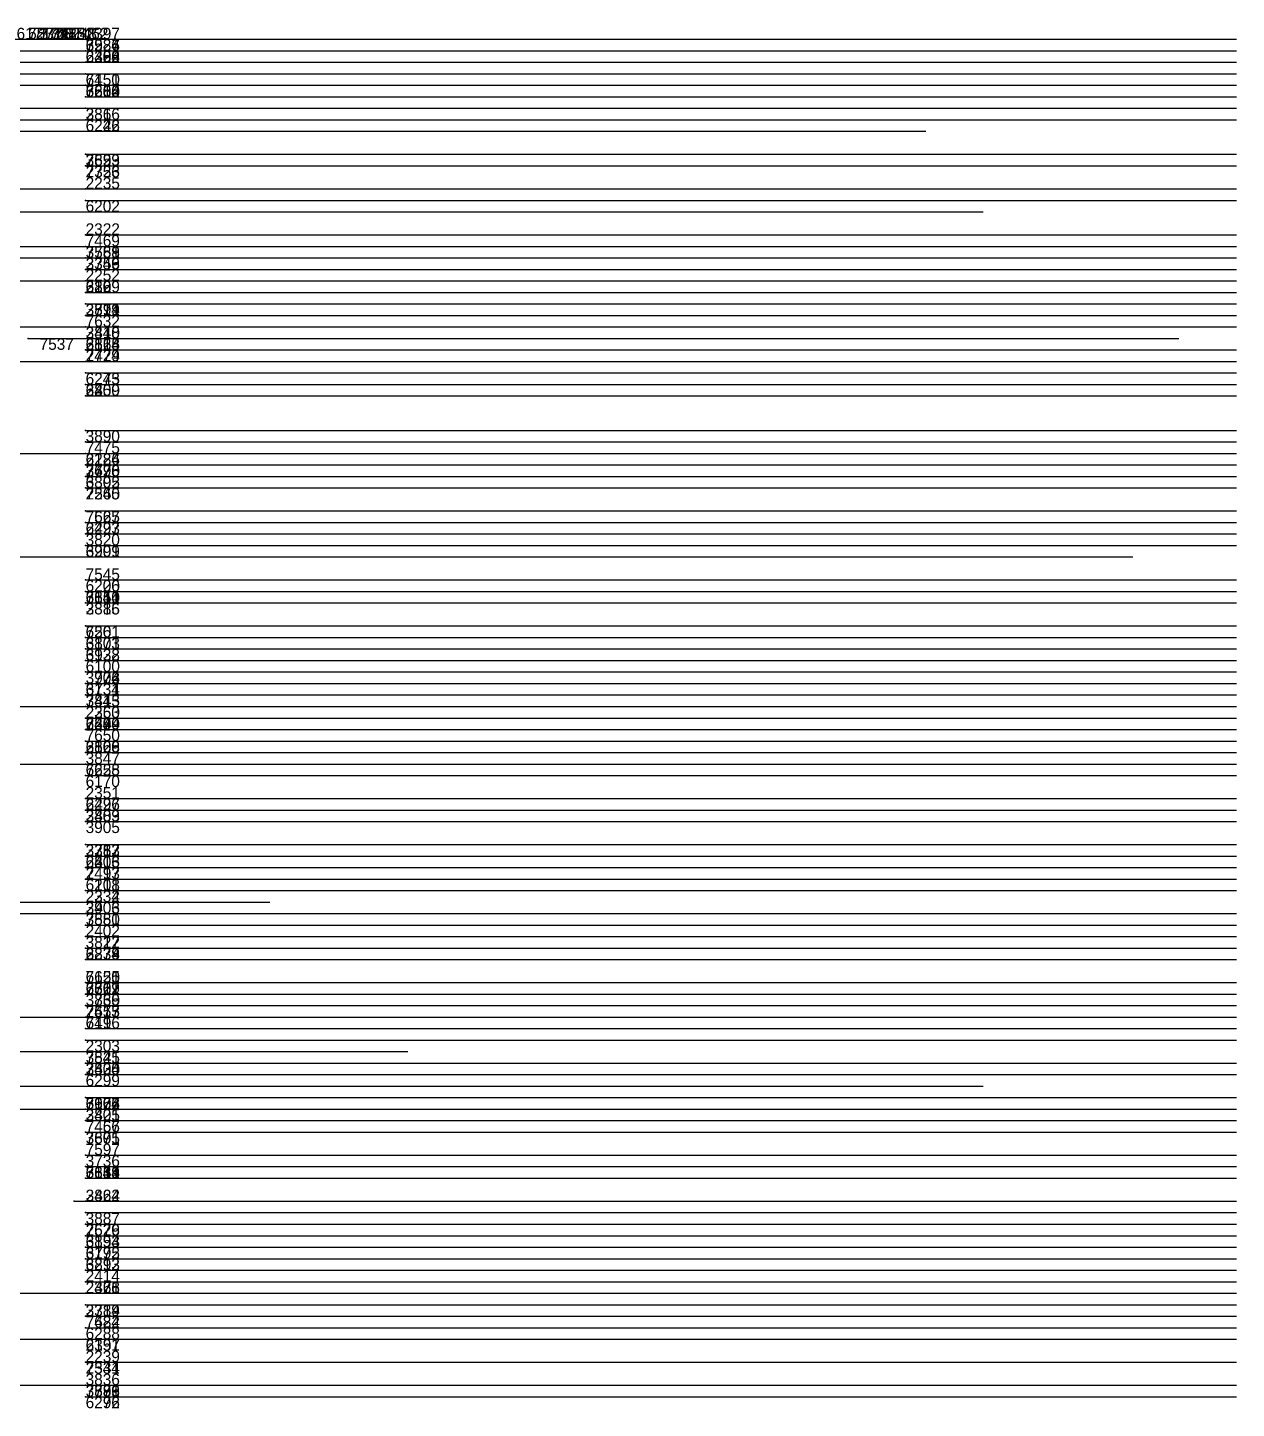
# Model space of a CAD drawing. Extents: x 0 to 1.1, y 0 to 1.
# Drawn here: x 0.995 to 1.1, y 0.881 to 1.001 of the extents above; entities that cross this region are included whole.
import ezdxf

# ---------------------------------------------------------------- set-up
doc = ezdxf.new("R2010")
doc.units = 0
for name, color, linetype in [('Facilities', 3, 'CONTINUOUS'), ('Normals', 1, 'CONTINUOUS'), ('Source_points', 5, 'CONTINUOUS'), ('Text', 3, 'CONTINUOUS')]:
    doc.layers.add(name, color=color, linetype=linetype)

msp = doc.modelspace()

# ---------------------------------------------------------------- linework, layer by layer
at = {"layer": 'Facilities', "color": 3}
for p in [(0.995, 1, 0.776), (0.996, 1, 0.355), (0.996, 1, 0.9), (0.996, 1, 0.93), (0.997, 1, 0.323), (0.998, 1, 0.602), (0.999, 1, 0.911), (1, 1, 0.141), (1, 1, 0.358), (1, 1, 0.527), (1, 0.999, 0.251), (1, 0.999, 0.134), (1, 0.999, 0.866), (1, 0.998, 0.066), (1, 0.998, 0.138), (1, 0.998, 0.559), (1, 0.997, 0.716), (1, 0.996, 0.462), (1, 0.996, 0.592), (1, 0.996, 0.877), (1, 0.996, 0.944), (1, 0.996, 0.879), (1, 0.995, 0.983), (1, 0.994, 0.455), (1, 0.993, 0.015), (1, 0.993, 0.624), (1, 0.993, 0.702), (1, 0.99, 0.872), (1, 0.989, 0.057), (1, 0.989, 0.031), (1, 0.989, 0.306), (1, 0.989, 0.955), (1, 0.987, 0.021), (1, 0.986, 0.566), (1, 0.983, 0.22), (1, 0.983, 0.986), (1, 0.982, 0.316), (1, 0.981, 0.198), (1, 0.981, 0.377), (1, 0.981, 0.358), (1, 0.981, 0.354), (1, 0.981, 0.856), (1, 0.98, 0.352), (1, 0.979, 0.059), (1, 0.979, 0.145), (1, 0.979, 0.75), (1, 0.978, 0.459), (1, 0.978, 0.752), (1, 0.977, 0.341), (1, 0.976, 0.129), (1, 0.976, 0.331), (1, 0.976, 0.926), (1, 0.975, 0.146), (1, 0.975, 0.401), (0.995, 0.974, 1), (1, 0.973, 0.061), (1, 0.973, 0.143), (1, 0.973, 0.499), (1, 0.973, 0.605), (1, 0.972, 0.826), (1, 0.971, 0.672), (1, 0.97, 0.59), (1, 0.97, 0.727), (1, 0.969, 0.044), (1, 0.969, 0.377), (1, 0.966, 0.351), (1, 0.965, 0.958), (1, 0.964, 0.713), (1, 0.963, 0.033), (1, 0.963, 0.356), (1, 0.963, 0.786), (1, 0.962, 0.134), (1, 0.962, 0.361), (1, 0.961, 0.177), (1, 0.961, 0.716), (1, 0.961, 0.93), (1, 0.959, 0.818), (1, 0.959, 0.859), (1, 0.958, 0.647), (1, 0.957, 0.192), (1, 0.957, 0.625), (1, 0.956, 0.322), (1, 0.956, 0.488), (1, 0.956, 0.701), (1, 0.953, 0.848), (1, 0.952, 0.564), (1, 0.952, 0.691), (1, 0.952, 0.518), (1, 0.952, 0.765), (1, 0.951, 0.016), (1, 0.951, 0.276), (1, 0.951, 0.501), (1, 0.949, 0.737), (1, 0.949, 0.925), (1, 0.948, 0.47), (1, 0.947, 0.321), (1, 0.947, 0.741), (1, 0.946, 0.524), (1, 0.945, 0.437), (1, 0.945, 0.322), (1, 0.945, 0.463), (1, 0.945, 0.526), (1, 0.944, 0.454), (1, 0.944, 0.72), (1, 0.943, 0.862), (1, 0.942, 0.387), (1, 0.941, 0.033), (1, 0.941, 0.042), (1, 0.941, 0.233), (1, 0.941, 0.553), (1, 0.94, 0.035), (1, 0.94, 0.086), (1, 0.94, 0.848), (1, 0.94, 0.764), (1, 0.939, 0.015), (1, 0.939, 0.475), (1, 0.938, 0.367), (1, 0.938, 0.712), (1, 0.937, 0.644), (1, 0.936, 0.562), (1, 0.936, 0.964), (1, 0.934, 0.178), (1, 0.933, 0.12), (1, 0.933, 0.673), (1, 0.932, 0.098), (1, 0.932, 0.37), (1, 0.932, 0.438), (1, 0.93, 0.235), (1, 0.93, 0.222), (1, 0.93, 0.314), (1, 0.929, 0.248), (1, 0.929, 0.218), (1, 0.929, 0.725), (1, 0.928, 0.236), (1, 0.927, 0.103), (1, 0.927, 0.514), (1, 0.927, 0.946), (1, 0.926, 0.097), (1, 0.926, 0.067), (1, 0.926, 0.587), (1, 0.924, 0.005), (1, 0.924, 0.473), (1, 0.923, 0.265), (1, 0.923, 0.873), (1, 0.922, 0.232), (1, 0.921, 0.295), (1, 0.921, 0.414), (1, 0.921, 0.645), (1, 0.92, 0.172), (1, 0.92, 0.389), (1, 0.918, 0.711), (1, 0.918, 0.694), (1, 0.918, 0.544), (1, 0.918, 0.824), (1, 0.918, 0.828), (1, 0.917, 0.08), (1, 0.917, 0.079), (1, 0.917, 0.352), (1, 0.917, 0.855), (1, 0.916, 0.069), (1, 0.916, 0.389), (1, 0.916, 0.489), (1, 0.915, 0.812), (1, 0.915, 0.79), (1, 0.914, 0.692), (1, 0.914, 0.993), (1, 0.913, 0.05), (1, 0.911, 0.437), (1, 0.911, 0.916), (1, 0.91, 0.137), (1, 0.91, 0.497), (1, 0.91, 0.612), (1, 0.91, 0.85), (1, 0.908, 0.434), (1, 0.908, 0.681), (1, 0.908, 0.832), (1, 0.907, 0.51), (1, 0.906, 0.147), (1, 0.906, 0.174), (1, 0.906, 0.262), (1, 0.906, 0.874), (1, 0.905, 0.4), (1, 0.905, 0.299), (1, 0.905, 0.788), (1, 0.905, 0.874), (1, 0.903, 0.934), (1, 0.902, 0.271), (1, 0.902, 0.412), (1, 0.901, 0.26), (1, 0.901, 0.657), (1, 0.901, 0.981), (0.999, 0.899), (1, 0.899, 0.448), (1, 0.898, 0.368), (1, 0.897, 0.792), (1, 0.896, 0.018), (1, 0.896, 0.43), (1, 0.896, 0.753), (1, 0.895, 0.565), (1, 0.894, 0.295), (1, 0.894, 0.339), (1, 0.893, 0.142), (1, 0.893, 0.534), (1, 0.892, 0.104), (1, 0.891, 0.056), (1, 0.891, 0.198), (1, 0.89, 0.052), (1, 0.889, 0.351), (1, 0.889, 0.844), (1, 0.888, 0.825), (1, 0.887, 0.077), (1, 0.887, 0.694), (1, 0.887, 0.537), (1, 0.885, 0.051), (1, 0.885, 0.06), (1, 0.885, 0.813), (1, 0.883, 0.447), (1, 0.883, 0.378), (1, 0.882, 0.44), (1, 0.882, 0.546), (1, 0.882, 0.545), (1, 0.882, 0.985), (1, 0.882, 0.916)]:
    msp.add_point(p, dxfattribs=at)
at = {"layer": 'Normals', "color": 1}
for p, q in [((0.897, 1, 0.187), (0.997, 1, 0.187)), ((0.898, 1, 0.441), (0.998, 1, 0.441)), ((0.898, 1, 0.634), (0.998, 1, 0.634)), ((0.898, 1, 0.733), (0.998, 1, 0.733)), ((0.899, 1, 0.252), (0.999, 1, 0.252)), ((0.899, 1, 0.15), (0.999, 1, 0.15)), ((0.899, 1, 0.309), (0.999, 1, 0.309)), ((0.899, 1, 0.447), (0.999, 1, 0.447)), ((0.899, 1, 0.786), (0.999, 1, 0.786)), ((0.9, 1, 0.489), (1, 1, 0.489)), ((0.901, 1, 0.086), (1.001, 1, 0.086)), ((0.902, 1, 0.45), (1.002, 1, 0.45)), ((0.902, 1, 0.592), (1.002, 1, 0.592)), ((0.903, 1, 0.427), (1.003, 1, 0.427)), ((0.903, 1, 0.864), (1.004, 1, 0.864)), ((0.904, 1, 0.73), (1.004, 1, 0.73)), ((0.906, 1, 0.571), (1.006, 1, 0.571)), ((0.906, 1, 0.875), (1.006, 1, 0.875)), ((0.907, 1, 0.263), (1.007, 1, 0.263)), ((0.908, 1, 0.085), (1.008, 1, 0.085)), ((0.908, 1, 0.226), (1.008, 1, 0.226)), ((0.908, 1, 0.817), (1.008, 1, 0.817)), ((0.909, 1, 0.523), (1.009, 1, 0.523)), ((0.909, 1, 0.77), (1.009, 1, 0.77)), ((0.911, 1, 0.866), (1.011, 1, 0.866)), ((0.912, 1, 0.46), (1.012, 1, 0.46)), ((0.912, 1, 0.836), (1.012, 1, 0.836)), ((0.913, 1, 0.491), (1.013, 1, 0.491)), ((0.913, 1, 0.37), (1.013, 1, 0.37)), ((0.913, 1, 0.712), (1.013, 1, 0.712)), ((0.914, 1, 0.271), (1.014, 1, 0.271)), ((0.915, 1, 0.545), (1.016, 1, 0.545)), ((0.916, 1, 0.197), (1.016, 1, 0.197)), ((0.916, 1, 0.427), (1.016, 1, 0.427)), ((0.917, 1, 0.309), (1.018, 1, 0.309)), ((0.917, 1, 0.7), (1.018, 1, 0.7)), ((0.917, 1, 0.572), (1.017, 1, 0.572)), ((0.917, 1, 0.971), (1.017, 1, 0.971)), ((0.918, 1, 0.118), (1.018, 1, 0.118)), ((0.918, 1, 0.149), (1.018, 1, 0.149)), ((0.918, 1, 0.309), (1.018, 1, 0.309)), ((0.918, 1, 0.408), (1.018, 1, 0.408)), ((0.918, 1, 0.861), (1.018, 1, 0.861)), ((0.919, 1, 0.343), (1.019, 1, 0.343)), ((0.919, 1, 0.803), (1.019, 1, 0.803)), ((0.92, 1, 0.419), (1.02, 1, 0.419)), ((0.921, 1, 0.204), (1.021, 1, 0.204)), ((0.921, 1, 0.166), (1.021, 1, 0.166)), ((0.921, 1, 0.352), (1.021, 1, 0.352)), ((0.921, 1, 0.369), (1.021, 1, 0.369)), ((0.921, 1, 0.312), (1.021, 1, 0.312)), ((0.922, 1, 0.379), (1.022, 1, 0.379)), ((0.924, 1, 0.484), (1.024, 1, 0.484)), ((0.924, 1, 0.35), (1.024, 1, 0.35)), ((0.924, 1, 0.623), (1.024, 1, 0.623)), ((0.924, 1, 0.91), (1.024, 1, 0.91)), ((0.925, 1, 0.581), (1.025, 1, 0.581)), ((0.925, 1, 0.845), (1.025, 1, 0.845)), ((0.926, 1, 0.235), (1.026, 1, 0.235)), ((0.926, 1, 0.61), (1.026, 1, 0.61)), ((0.927, 1, 0.217), (1.027, 1, 0.217)), ((0.927, 1, 0.875), (1.027, 1, 0.875)), ((0.928, 1, 0.367), (1.028, 1, 0.367)), ((0.929, 1, 0.997), (1.029, 1, 0.997)), ((0.929, 1, 0.906), (1.029, 1, 0.906)), ((0.93, 1, 0.365), (1.03, 1, 0.365)), ((0.931, 1, 0.264), (1.032, 1, 0.264)), ((0.933, 1, 0.475), (1.033, 1, 0.475)), ((0.933, 1, 0.513), (1.033, 1, 0.513)), ((0.933, 1, 0.584), (1.033, 1, 0.584)), ((0.934, 1, 0.21), (1.034, 1, 0.21)), ((0.934, 1, 0.676), (1.034, 1, 0.676)), ((0.935, 1, 0.125), (1.035, 1, 0.125)), ((0.936, 1, 0.228), (1.036, 1, 0.228)), ((0.936, 1, 0.424), (1.036, 1, 0.424)), ((0.937, 1, 0.859), (1.037, 1, 0.859)), ((0.937, 1, 0.891), (1.037, 1, 0.891)), ((0.937, 1, 0.945), (1.037, 1, 0.945)), ((0.938, 1, 0.805), (1.038, 1, 0.805)), ((0.938, 1, 0.788), (1.038, 1, 0.788)), ((0.939, 1, 0.102), (1.039, 1, 0.102)), ((0.94, 1, 0.25), (1.04, 1, 0.25)), ((0.94, 1, 0.633), (1.04, 1, 0.633)), ((0.94, 1, 0.609), (1.04, 1, 0.609)), ((0.941, 1, 0.186), (1.041, 1, 0.186)), ((0.942, 1, 0.058), (1.042, 1, 0.058)), ((0.942, 1, 0.554), (1.042, 1, 0.554)), ((0.943, 1, 0.944), (1.043, 1, 0.944)), ((0.944, 1, 0.969), (1.044, 1, 0.969)), ((0.945, 1, 0.24), (1.045, 1, 0.24)), ((0.945, 1, 0.487), (1.045, 1, 0.487)), ((0.945, 1, 0.757), (1.045, 1, 0.757)), ((0.945, 1, 0.995), (1.045, 1, 0.995)), ((0.946, 1, 0.093), (1.046, 1, 0.093)), ((0.946, 1, 0.64), (1.046, 1, 0.64)), ((0.946, 1, 0.831), (1.046, 1, 0.831)), ((0.947, 1, 0.161), (1.047, 1, 0.161)), ((0.948, 1, 0.192), (1.048, 1, 0.192)), ((0.948, 1, 0.322), (1.048, 1, 0.322)), ((0.949, 1, 0.151), (1.049, 1, 0.151)), ((0.949, 1, 0.491), (1.049, 1, 0.491)), ((0.949, 1, 0.727), (1.049, 1, 0.727)), ((0.95, 1, 0.12), (1.05, 1, 0.12)), ((0.951, 1, 0.344), (1.051, 1, 0.344)), ((0.951, 1, 0.518), (1.051, 1, 0.518)), ((0.952, 1, 0.24), (1.052, 1, 0.24)), ((0.952, 1, 0.529), (1.052, 1, 0.529)), ((0.952, 1, 0.601), (1.052, 1, 0.601)), ((0.952, 1, 0.837), (1.052, 1, 0.837)), ((0.953, 1, 0.106), (1.053, 1, 0.106)), ((0.953, 1, 0.236), (1.052, 1, 0.236)), ((0.953, 1, 0.616), (1.053, 1, 0.616)), ((0.954, 1, 0.016), (1.054, 1, 0.016)), ((0.956, 1, 0.309), (1.056, 1, 0.309)), ((0.957, 1, 0.188), (1.057, 1, 0.188)), ((0.957, 1, 0.723), (1.057, 1, 0.723)), ((0.957, 1, 0.956), (1.057, 1, 0.956)), ((0.958, 1, 0.475), (1.058, 1, 0.475)), ((0.959, 1, 0.083), (1.058, 1, 0.083)), ((0.959, 1, 0.177), (1.059, 1, 0.177)), ((0.959, 1, 0.428), (1.059, 1, 0.428)), ((0.959, 1, 0.544), (1.059, 1, 0.544)), ((0.961, 1, 0.477), (1.06, 1, 0.477)), ((0.962, 1, 0.231), (1.062, 1, 0.231)), ((0.962, 1, 0.974), (1.062, 1, 0.974)), ((0.963, 1, 0.859), (1.063, 1, 0.859)), ((0.966, 1, 0.302), (1.066, 1, 0.302)), ((0.966, 1, 0.988), (1.066, 1, 0.988)), ((0.967, 1, 0.445), (1.067, 1, 0.445)), ((0.968, 1, 0.301), (1.068, 1, 0.301)), ((0.968, 1, 0.699), (1.068, 1, 0.699)), ((0.968, 1, 0.72), (1.068, 1, 0.72)), ((0.969, 1, 0.596), (1.069, 1, 0.596)), ((0.97, 1, 0.508), (1.07, 1, 0.508)), ((0.972, 1, 0.179), (1.072, 1, 0.179)), ((0.972, 1, 0.638), (1.072, 1, 0.638)), ((0.973, 1, 0.055), (1.073, 1, 0.055)), ((0.973, 1, 0.827), (1.073, 1, 0.827)), ((0.974, 1, 0.236), (1.074, 1, 0.236)), ((0.974, 1, 0.17), (1.074, 1, 0.17)), ((0.974, 1, 0.994), (1.074, 1, 0.994)), ((0.976, 1, 0.084), (1.076, 1, 0.084)), ((0.979, 1, 0.663), (1.079, 1, 0.663)), ((0.979, 1, 0.788), (1.079, 1, 0.788)), ((0.981, 1, 0.822), (1.081, 1, 0.822)), ((0.981, 1, 0.886), (1.081, 1, 0.886)), ((0.985, 1, 0.525), (1.085, 1, 0.525)), ((0.985, 1, 0.897), (1.085, 1, 0.897)), ((0.986, 1, 0.763), (1.086, 1, 0.763)), ((0.987, 1, 0.471), (1.087, 1, 0.471)), ((0.987, 1, 0.749), (1.087, 1, 0.749)), ((0.987, 1, 0.899), (1.087, 1, 0.899)), ((0.988, 1, 0.144), (1.088, 1, 0.144)), ((0.989, 1, 0.271), (1.089, 1, 0.271)), ((0.989, 1, 0.809), (1.089, 1, 0.809)), ((0.99, 1, 0.537), (1.09, 1, 0.537)), ((0.992, 1, 0.386), (1.092, 1, 0.386)), ((0.994, 1, 0.687), (1.094, 1, 0.687)), ((0.994, 1, 0.649), (1.094, 1, 0.649)), ((0.995, 1, 0.776), (1.095, 1, 0.776)), ((0.996, 1, 0.355), (1.096, 1, 0.355)), ((0.996, 1, 0.9), (1.096, 1, 0.9)), ((0.996, 1, 0.93), (1.096, 1, 0.93)), ((0.997, 1, 0.323), (1.097, 1, 0.323)), ((0.998, 1, 0.602), (1.098, 1, 0.602)), ((0.999, 1, 0.911), (1.099, 1, 0.911)), ((1, 1, 0.141), (1.1, 1, 0.141)), ((1, 1, 0.358), (1.1, 1, 0.358)), ((1, 1, 0.527), (1.1, 1, 0.527)), ((0.931, 0.999, 1), (1.031, 0.999, 1)), ((1, 0.999, 0.251), (1.1, 0.999, 0.251)), ((1, 0.999, 0.134), (1.1, 0.999, 0.134)), ((1, 0.999, 0.866), (1.1, 0.999, 0.866)), ((0.913, 0.998, 1), (1.014, 0.998, 1)), ((0.941, 0.998, 1), (1.041, 0.998, 1)), ((1, 0.998, 0.066), (1.1, 0.998, 0.066)), ((1, 0.998, 0.138), (1.1, 0.998, 0.138)), ((1, 0.998, 0.559), (1.1, 0.998, 0.559)), ((0.972, 0.997, 1), (1.072, 0.997, 1)), ((0.988, 0.997, 1), (1.088, 0.997, 1)), ((1, 0.997, 0.716), (1.1, 0.997, 0.716)), ((0.99, 0.996, 1), (1.09, 0.996, 1)), ((1, 0.996, 0.462), (1.1, 0.996, 0.462)), ((1, 0.996, 0.592), (1.1, 0.996, 0.592)), ((1, 0.996, 0.877), (1.1, 0.996, 0.877)), ((1, 0.996, 0.944), (1.1, 0.996, 0.944)), ((1, 0.996, 0.879), (1.1, 0.996, 0.879)), ((0.948, 0.994, 1), (1.048, 0.994, 1)), ((1, 0.995, 0.983), (1.1, 0.995, 0.983)), ((1, 0.994, 0.455), (1.1, 0.994, 0.455)), ((0.956, 0.993), (1.056, 0.993)), ((1, 0.993, 0.015), (1.1, 0.993, 0.015)), ((1, 0.993, 0.624), (1.1, 0.993, 0.624)), ((1, 0.993, 0.702), (1.1, 0.993, 0.702)), ((0.973, 0.992), (1.073, 0.992)), ((1, 0.99, 0.872), (1.1, 0.99, 0.872)), ((1, 0.989, 0.057), (1.1, 0.989, 0.057)), ((1, 0.989, 0.031), (1.1, 0.989, 0.031)), ((1, 0.989, 0.306), (1.1, 0.989, 0.306)), ((1, 0.989, 0.955), (1.1, 0.989, 0.955)), ((0.944, 0.987), (1.044, 0.987)), ((1, 0.987, 0.021), (1.1, 0.987, 0.021)), ((1, 0.986, 0.566), (1.1, 0.986, 0.566)), ((0.95, 0.985, 1), (1.05, 0.985, 1)), ((0.978, 0.985, 1), (1.078, 0.985, 1)), ((0.913, 0.982), (1.013, 0.982)), ((1, 0.983, 0.22), (1.1, 0.983, 0.22)), ((1, 0.983, 0.986), (1.1, 0.983, 0.986)), ((1, 0.982, 0.316), (1.1, 0.982, 0.316)), ((0.95, 0.981), (1.05, 0.981)), ((1, 0.981, 0.198), (1.1, 0.981, 0.198)), ((1, 0.981, 0.377), (1.1, 0.981, 0.377)), ((1, 0.981, 0.358), (1.1, 0.981, 0.358)), ((1, 0.981, 0.354), (1.1, 0.981, 0.354)), ((1, 0.981, 0.856), (1.1, 0.981, 0.856)), ((1, 0.98, 0.352), (1.1, 0.98, 0.352)), ((0.907, 0.979), (1.008, 0.979)), ((1, 0.979, 0.059), (1.1, 0.979, 0.059)), ((1, 0.979, 0.145), (1.1, 0.979, 0.145)), ((1, 0.979, 0.75), (1.1, 0.979, 0.75)), ((1, 0.978, 0.459), (1.1, 0.978, 0.459)), ((1, 0.978, 0.752), (1.1, 0.978, 0.752)), ((1, 0.977, 0.341), (1.1, 0.977, 0.341)), ((1, 0.976, 0.129), (1.1, 0.976, 0.129)), ((1, 0.976, 0.331), (1.1, 0.976, 0.331)), ((1, 0.976, 0.926), (1.1, 0.976, 0.926)), ((0.908, 0.975), (1.008, 0.975)), ((1, 0.975, 0.146), (1.1, 0.975, 0.146)), ((1, 0.975, 0.401), (1.1, 0.975, 0.401)), ((0.995, 0.974, 1), (1.095, 0.974, 1)), ((1, 0.973, 0.061), (1.1, 0.973, 0.061)), ((1, 0.973, 0.143), (1.1, 0.973, 0.143)), ((1, 0.973, 0.499), (1.1, 0.973, 0.499)), ((1, 0.973, 0.605), (1.1, 0.973, 0.605)), ((0.915, 0.972, 1), (1.015, 0.972, 1)), ((1, 0.972, 0.826), (1.1, 0.972, 0.826)), ((1, 0.971, 0.672), (1.1, 0.971, 0.672)), ((1, 0.97, 0.59), (1.1, 0.97, 0.59)), ((1, 0.97, 0.727), (1.1, 0.97, 0.727)), ((1, 0.969, 0.044), (1.1, 0.969, 0.044)), ((1, 0.969, 0.377), (1.1, 0.969, 0.377)), ((1, 0.966, 0.351), (1.1, 0.966, 0.351)), ((0.946, 0.964, 1), (1.046, 0.964, 1)), ((1, 0.965, 0.958), (1.1, 0.965, 0.958)), ((1, 0.964, 0.713), (1.1, 0.964, 0.713)), ((1, 0.963, 0.033), (1.1, 0.963, 0.033)), ((1, 0.963, 0.356), (1.1, 0.963, 0.356)), ((1, 0.963, 0.786), (1.1, 0.963, 0.786)), ((1, 0.962, 0.134), (1.1, 0.962, 0.134)), ((1, 0.962, 0.361), (1.1, 0.962, 0.361)), ((1, 0.961, 0.177), (1.1, 0.961, 0.177)), ((1, 0.961, 0.716), (1.1, 0.961, 0.716)), ((1, 0.961, 0.93), (1.1, 0.961, 0.93)), ((1, 0.959, 0.818), (1.1, 0.959, 0.818)), ((1, 0.959, 0.859), (1.1, 0.959, 0.859)), ((1, 0.958, 0.647), (1.1, 0.958, 0.647)), ((1, 0.957, 0.192), (1.1, 0.957, 0.192)), ((1, 0.957, 0.625), (1.1, 0.957, 0.625)), ((1, 0.956, 0.322), (1.1, 0.956, 0.322)), ((1, 0.956, 0.488), (1.1, 0.956, 0.488)), ((1, 0.956, 0.701), (1.1, 0.956, 0.701)), ((0.932, 0.955, 1), (1.032, 0.955, 1)), ((0.991, 0.955), (1.091, 0.955)), ((1, 0.953, 0.848), (1.1, 0.953, 0.848)), ((1, 0.952, 0.564), (1.1, 0.952, 0.564)), ((1, 0.952, 0.691), (1.1, 0.952, 0.691)), ((1, 0.952, 0.518), (1.1, 0.952, 0.518)), ((1, 0.952, 0.765), (1.1, 0.952, 0.765)), ((1, 0.951, 0.016), (1.1, 0.951, 0.016)), ((1, 0.951, 0.276), (1.1, 0.951, 0.276)), ((1, 0.951, 0.501), (1.1, 0.951, 0.501)), ((1, 0.949, 0.737), (1.1, 0.949, 0.737)), ((1, 0.949, 0.925), (1.1, 0.949, 0.925)), ((1, 0.948, 0.47), (1.1, 0.948, 0.47)), ((1, 0.947, 0.321), (1.1, 0.947, 0.321)), ((1, 0.947, 0.741), (1.1, 0.947, 0.741)), ((1, 0.946, 0.524), (1.1, 0.946, 0.524)), ((1, 0.945, 0.437), (1.1, 0.945, 0.437)), ((1, 0.945, 0.322), (1.1, 0.945, 0.322)), ((1, 0.945, 0.463), (1.1, 0.945, 0.463)), ((1, 0.945, 0.526), (1.1, 0.945, 0.526)), ((1, 0.944, 0.454), (1.1, 0.944, 0.454)), ((1, 0.944, 0.72), (1.1, 0.944, 0.72)), ((1, 0.943, 0.862), (1.1, 0.943, 0.862)), ((0.924, 0.942, 1), (1.024, 0.942, 1)), ((1, 0.942, 0.387), (1.1, 0.942, 0.387)), ((1, 0.941, 0.033), (1.1, 0.941, 0.033)), ((1, 0.941, 0.042), (1.1, 0.941, 0.042)), ((1, 0.941, 0.233), (1.1, 0.941, 0.233)), ((1, 0.941, 0.553), (1.1, 0.941, 0.553)), ((1, 0.94, 0.035), (1.1, 0.94, 0.035)), ((1, 0.94, 0.086), (1.1, 0.94, 0.086)), ((1, 0.94, 0.848), (1.1, 0.94, 0.848)), ((1, 0.94, 0.764), (1.1, 0.94, 0.764)), ((1, 0.939, 0.015), (1.1, 0.939, 0.015)), ((1, 0.939, 0.475), (1.1, 0.939, 0.475)), ((1, 0.938, 0.367), (1.1, 0.938, 0.367)), ((1, 0.938, 0.712), (1.1, 0.938, 0.712)), ((0.941, 0.937, 1), (1.041, 0.937, 1)), ((1, 0.937, 0.644), (1.1, 0.937, 0.644)), ((1, 0.936, 0.562), (1.1, 0.936, 0.562)), ((1, 0.936, 0.964), (1.1, 0.936, 0.964)), ((1, 0.934, 0.178), (1.1, 0.934, 0.178)), ((1, 0.933, 0.12), (1.1, 0.933, 0.12)), ((1, 0.933, 0.673), (1.1, 0.933, 0.673)), ((1, 0.932, 0.098), (1.1, 0.932, 0.098)), ((1, 0.932, 0.37), (1.1, 0.932, 0.37)), ((1, 0.932, 0.438), (1.1, 0.932, 0.438)), ((1, 0.93, 0.235), (1.1, 0.93, 0.235)), ((1, 0.93, 0.222), (1.1, 0.93, 0.222)), ((1, 0.93, 0.314), (1.1, 0.93, 0.314)), ((1, 0.929, 0.248), (1.1, 0.929, 0.248)), ((1, 0.929, 0.218), (1.1, 0.929, 0.218)), ((1, 0.929, 0.725), (1.1, 0.929, 0.725)), ((1, 0.928, 0.236), (1.1, 0.928, 0.236)), ((1, 0.927, 0.103), (1.1, 0.927, 0.103)), ((1, 0.927, 0.514), (1.1, 0.927, 0.514)), ((1, 0.927, 0.946), (1.1, 0.927, 0.946)), ((1, 0.926, 0.097), (1.1, 0.926, 0.097)), ((1, 0.926, 0.067), (1.1, 0.926, 0.067)), ((1, 0.926, 0.587), (1.1, 0.926, 0.587)), ((0.916, 0.925, 1), (1.016, 0.925, 1)), ((0.974, 0.924, 1), (1.074, 0.924, 1)), ((1, 0.924, 0.005), (1.1, 0.924, 0.005)), ((1, 0.924, 0.473), (1.1, 0.924, 0.473)), ((1, 0.923, 0.265), (1.1, 0.923, 0.265)), ((1, 0.923, 0.873), (1.1, 0.923, 0.873)), ((1, 0.922, 0.232), (1.1, 0.922, 0.232)), ((1, 0.921, 0.295), (1.1, 0.921, 0.295)), ((1, 0.921, 0.414), (1.1, 0.921, 0.414)), ((1, 0.921, 0.645), (1.1, 0.921, 0.645)), ((1, 0.92, 0.172), (1.1, 0.92, 0.172)), ((1, 0.92, 0.389), (1.1, 0.92, 0.389)), ((1, 0.918, 0.711), (1.1, 0.918, 0.711)), ((1, 0.918, 0.694), (1.1, 0.918, 0.694)), ((1, 0.918, 0.544), (1.1, 0.918, 0.544)), ((1, 0.918, 0.824), (1.1, 0.918, 0.824)), ((1, 0.918, 0.828), (1.1, 0.918, 0.828)), ((1, 0.917, 0.08), (1.1, 0.917, 0.08)), ((1, 0.917, 0.079), (1.1, 0.917, 0.079)), ((1, 0.917, 0.352), (1.1, 0.917, 0.352)), ((1, 0.917, 0.855), (1.1, 0.917, 0.855)), ((1, 0.916, 0.069), (1.1, 0.916, 0.069)), ((1, 0.916, 0.389), (1.1, 0.916, 0.389)), ((1, 0.916, 0.489), (1.1, 0.916, 0.489)), ((0.974, 0.915, 1), (1.074, 0.915, 1)), ((1, 0.915, 0.812), (1.1, 0.915, 0.812)), ((1, 0.915, 0.79), (1.1, 0.915, 0.79)), ((1, 0.914, 0.692), (1.1, 0.914, 0.692)), ((1, 0.914, 0.993), (1.1, 0.914, 0.993)), ((1, 0.913, 0.05), (1.1, 0.913, 0.05)), ((0.928, 0.912, 1), (1.028, 0.912, 1)), ((1, 0.911, 0.437), (1.1, 0.911, 0.437)), ((1, 0.911, 0.916), (1.1, 0.911, 0.916)), ((1, 0.91, 0.137), (1.1, 0.91, 0.137)), ((1, 0.91, 0.497), (1.1, 0.91, 0.497)), ((1, 0.91, 0.612), (1.1, 0.91, 0.612)), ((1, 0.91, 0.85), (1.1, 0.91, 0.85)), ((0.964, 0.909, 1), (1.064, 0.909, 1)), ((0.978, 0.909), (1.078, 0.909)), ((1, 0.908, 0.434), (1.1, 0.908, 0.434)), ((1, 0.908, 0.681), (1.1, 0.908, 0.681)), ((1, 0.908, 0.832), (1.1, 0.908, 0.832)), ((0.925, 0.907), (1.025, 0.907)), ((0.94, 0.907), (1.04, 0.907)), ((1, 0.907, 0.51), (1.1, 0.907, 0.51)), ((1, 0.906, 0.147), (1.1, 0.906, 0.147)), ((1, 0.906, 0.174), (1.1, 0.906, 0.174)), ((1, 0.906, 0.262), (1.1, 0.906, 0.262)), ((1, 0.906, 0.874), (1.1, 0.906, 0.874)), ((1, 0.905, 0.4), (1.1, 0.905, 0.4)), ((1, 0.905, 0.299), (1.1, 0.905, 0.299)), ((1, 0.905, 0.788), (1.1, 0.905, 0.788)), ((1, 0.905, 0.874), (1.1, 0.905, 0.874)), ((1, 0.903, 0.934), (1.1, 0.903, 0.934)), ((1, 0.902, 0.271), (1.1, 0.902, 0.271)), ((1, 0.902, 0.412), (1.1, 0.902, 0.412)), ((1, 0.901, 0.26), (1.1, 0.901, 0.26)), ((1, 0.901, 0.657), (1.1, 0.901, 0.657)), ((1, 0.901, 0.981), (1.1, 0.901, 0.981)), ((0.999, 0.899), (1.099, 0.899)), ((1, 0.899, 0.448), (1.1, 0.899, 0.448)), ((1, 0.898, 0.368), (1.1, 0.898, 0.368)), ((1, 0.897, 0.792), (1.1, 0.897, 0.792)), ((1, 0.896, 0.018), (1.1, 0.896, 0.018)), ((1, 0.896, 0.43), (1.1, 0.896, 0.43)), ((1, 0.896, 0.753), (1.1, 0.896, 0.753)), ((1, 0.895, 0.565), (1.1, 0.895, 0.565)), ((1, 0.894, 0.295), (1.1, 0.894, 0.295)), ((1, 0.894, 0.339), (1.1, 0.894, 0.339)), ((1, 0.893, 0.142), (1.1, 0.893, 0.142)), ((1, 0.893, 0.534), (1.1, 0.893, 0.534)), ((1, 0.892, 0.104), (1.1, 0.892, 0.104)), ((0.921, 0.891, 1), (1.021, 0.891, 1)), ((1, 0.891, 0.056), (1.1, 0.891, 0.056)), ((1, 0.891, 0.198), (1.1, 0.891, 0.198)), ((1, 0.89, 0.052), (1.1, 0.89, 0.052)), ((1, 0.889, 0.351), (1.1, 0.889, 0.351)), ((1, 0.889, 0.844), (1.1, 0.889, 0.844)), ((1, 0.888, 0.825), (1.1, 0.888, 0.825)), ((0.964, 0.887, 1), (1.064, 0.887, 1)), ((1, 0.887, 0.077), (1.1, 0.887, 0.077)), ((1, 0.887, 0.694), (1.1, 0.887, 0.694)), ((1, 0.887, 0.537), (1.1, 0.887, 0.537)), ((1, 0.885, 0.051), (1.1, 0.885, 0.051)), ((1, 0.885, 0.06), (1.1, 0.885, 0.06)), ((1, 0.885, 0.813), (1.1, 0.885, 0.813)), ((0.917, 0.883, 1), (1.018, 0.883, 1)), ((0.951, 0.883, 1), (1.051, 0.883, 1)), ((1, 0.883, 0.447), (1.1, 0.883, 0.447)), ((1, 0.883, 0.378), (1.1, 0.883, 0.378)), ((1, 0.882, 0.44), (1.1, 0.882, 0.44)), ((1, 0.882, 0.546), (1.1, 0.882, 0.546)), ((1, 0.882, 0.545), (1.1, 0.882, 0.545)), ((1, 0.882, 0.985), (1.1, 0.882, 0.985)), ((1, 0.882, 0.916), (1.1, 0.882, 0.916))]:
    msp.add_line(p, q, dxfattribs=at)
at = {"layer": 'Source_points', "color": 5}
for p in [(0.995, 1, 0.776), (0.996, 1, 0.355), (0.996, 1, 0.9), (0.996, 1, 0.93), (0.997, 1, 0.323), (0.998, 1, 0.602), (0.999, 1, 0.911), (1, 1, 0.141), (1, 1, 0.358), (1, 1, 0.527), (1, 0.999, 0.251), (1, 0.999, 0.134), (1, 0.999, 0.866), (1, 0.998, 0.066), (1, 0.998, 0.138), (1, 0.998, 0.559), (1, 0.997, 0.716), (1, 0.996, 0.462), (1, 0.996, 0.592), (1, 0.996, 0.877), (1, 0.996, 0.944), (1, 0.996, 0.879), (1, 0.995, 0.983), (1, 0.994, 0.455), (1, 0.993, 0.015), (1, 0.993, 0.624), (1, 0.993, 0.702), (1, 0.99, 0.872), (1, 0.989, 0.057), (1, 0.989, 0.031), (1, 0.989, 0.306), (1, 0.989, 0.955), (1, 0.987, 0.021), (1, 0.986, 0.566), (1, 0.983, 0.22), (1, 0.983, 0.986), (1, 0.982, 0.316), (1, 0.981, 0.198), (1, 0.981, 0.377), (1, 0.981, 0.358), (1, 0.981, 0.354), (1, 0.981, 0.856), (1, 0.98, 0.352), (1, 0.979, 0.059), (1, 0.979, 0.145), (1, 0.979, 0.75), (1, 0.978, 0.459), (1, 0.978, 0.752), (1, 0.977, 0.341), (1, 0.976, 0.129), (1, 0.976, 0.331), (1, 0.976, 0.926), (1, 0.975, 0.146), (1, 0.975, 0.401), (0.995, 0.974, 1), (1, 0.973, 0.061), (1, 0.973, 0.143), (1, 0.973, 0.499), (1, 0.973, 0.605), (1, 0.972, 0.826), (1, 0.971, 0.672), (1, 0.97, 0.59), (1, 0.97, 0.727), (1, 0.969, 0.044), (1, 0.969, 0.377), (1, 0.966, 0.351), (1, 0.965, 0.958), (1, 0.964, 0.713), (1, 0.963, 0.033), (1, 0.963, 0.356), (1, 0.963, 0.786), (1, 0.962, 0.134), (1, 0.962, 0.361), (1, 0.961, 0.177), (1, 0.961, 0.716), (1, 0.961, 0.93), (1, 0.959, 0.818), (1, 0.959, 0.859), (1, 0.958, 0.647), (1, 0.957, 0.192), (1, 0.957, 0.625), (1, 0.956, 0.322), (1, 0.956, 0.488), (1, 0.956, 0.701), (1, 0.953, 0.848), (1, 0.952, 0.564), (1, 0.952, 0.691), (1, 0.952, 0.518), (1, 0.952, 0.765), (1, 0.951, 0.016), (1, 0.951, 0.276), (1, 0.951, 0.501), (1, 0.949, 0.737), (1, 0.949, 0.925), (1, 0.948, 0.47), (1, 0.947, 0.321), (1, 0.947, 0.741), (1, 0.946, 0.524), (1, 0.945, 0.437), (1, 0.945, 0.322), (1, 0.945, 0.463), (1, 0.945, 0.526), (1, 0.944, 0.454), (1, 0.944, 0.72), (1, 0.943, 0.862), (1, 0.942, 0.387), (1, 0.941, 0.033), (1, 0.941, 0.042), (1, 0.941, 0.233), (1, 0.941, 0.553), (1, 0.94, 0.035), (1, 0.94, 0.086), (1, 0.94, 0.848), (1, 0.94, 0.764), (1, 0.939, 0.015), (1, 0.939, 0.475), (1, 0.938, 0.367), (1, 0.938, 0.712), (1, 0.937, 0.644), (1, 0.936, 0.562), (1, 0.936, 0.964), (1, 0.934, 0.178), (1, 0.933, 0.12), (1, 0.933, 0.673), (1, 0.932, 0.098), (1, 0.932, 0.37), (1, 0.932, 0.438), (1, 0.93, 0.235), (1, 0.93, 0.222), (1, 0.93, 0.314), (1, 0.929, 0.248), (1, 0.929, 0.218), (1, 0.929, 0.725), (1, 0.928, 0.236), (1, 0.927, 0.103), (1, 0.927, 0.514), (1, 0.927, 0.946), (1, 0.926, 0.097), (1, 0.926, 0.067), (1, 0.926, 0.587), (1, 0.924, 0.005), (1, 0.924, 0.473), (1, 0.923, 0.265), (1, 0.923, 0.873), (1, 0.922, 0.232), (1, 0.921, 0.295), (1, 0.921, 0.414), (1, 0.921, 0.645), (1, 0.92, 0.172), (1, 0.92, 0.389), (1, 0.918, 0.711), (1, 0.918, 0.694), (1, 0.918, 0.544), (1, 0.918, 0.824), (1, 0.918, 0.828), (1, 0.917, 0.08), (1, 0.917, 0.079), (1, 0.917, 0.352), (1, 0.917, 0.855), (1, 0.916, 0.069), (1, 0.916, 0.389), (1, 0.916, 0.489), (1, 0.915, 0.812), (1, 0.915, 0.79), (1, 0.914, 0.692), (1, 0.914, 0.993), (1, 0.913, 0.05), (1, 0.911, 0.437), (1, 0.911, 0.916), (1, 0.91, 0.137), (1, 0.91, 0.497), (1, 0.91, 0.612), (1, 0.91, 0.85), (1, 0.908, 0.434), (1, 0.908, 0.681), (1, 0.908, 0.832), (1, 0.907, 0.51), (1, 0.906, 0.147), (1, 0.906, 0.174), (1, 0.906, 0.262), (1, 0.906, 0.874), (1, 0.905, 0.4), (1, 0.905, 0.299), (1, 0.905, 0.788), (1, 0.905, 0.874), (1, 0.903, 0.934), (1, 0.902, 0.271), (1, 0.902, 0.412), (1, 0.901, 0.26), (1, 0.901, 0.657), (1, 0.901, 0.981), (0.999, 0.899), (1, 0.899, 0.448), (1, 0.898, 0.368), (1, 0.897, 0.792), (1, 0.896, 0.018), (1, 0.896, 0.43), (1, 0.896, 0.753), (1, 0.895, 0.565), (1, 0.894, 0.295), (1, 0.894, 0.339), (1, 0.893, 0.142), (1, 0.893, 0.534), (1, 0.892, 0.104), (1, 0.891, 0.056), (1, 0.891, 0.198), (1, 0.89, 0.052), (1, 0.889, 0.351), (1, 0.889, 0.844), (1, 0.888, 0.825), (1, 0.887, 0.077), (1, 0.887, 0.694), (1, 0.887, 0.537), (1, 0.885, 0.051), (1, 0.885, 0.06), (1, 0.885, 0.813), (1, 0.883, 0.447), (1, 0.883, 0.378), (1, 0.882, 0.44), (1, 0.882, 0.546), (1, 0.882, 0.545), (1, 0.882, 0.985), (1, 0.882, 0.916)]:
    msp.add_point(p, dxfattribs=at)

# ---------------------------------------------------------------- texts
at = {"layer": 'Text', "color": 3}
for s, p in [('6171', (0.994, 1, 0.687)), ('6231', (0.995, 1, 0.649)), ('7577', (0.995, 1, 0.776)), ('3748', (0.996, 1, 0.355)), ('7700', (0.996, 1, 0.93)), ('3923', (0.997, 1, 0.323)), ('7485', (0.997, 1, 0.9)), ('6248', (0.998, 1, 0.602)), ('7462', (0.999, 1, 0.911)), ('3926', (1, 0.999, 0.358)), ('2397', (1, 1, 0.141)), ('6284', (1, 0.999, 0.527)), ('7527', (1, 0.999, 0.866)), ('2324', (1, 0.998, 0.066)), ('2356', (1, 0.998, 0.251)), ('2392', (1, 0.998, 0.134)), ('2409', (1, 0.998, 0.138)), ('6289', (1, 0.998, 0.559)), ('6150', (1, 0.996, 0.716)), ('7451', (1, 0.996, 0.877)), ('3856', (1, 0.995, 0.462)), ('6214', (1, 0.995, 0.592)), ('7600', (1, 0.995, 0.983)), ('7662', (1, 0.995, 0.944)), ('7685', (1, 0.995, 0.879)), ('3866', (1, 0.993, 0.455)), ('2316', (1, 0.993, 0.015)), ('6222', (1, 0.992, 0.624)), ('6246', (1, 0.992, 0.702)), ('3853', (1, 0.989, 0.306)), ('2529', (1, 0.989, 0.031)), ('7699', (1, 0.989, 0.872)), ('2353', (1, 0.988, 0.057)), ('7726', (1, 0.988, 0.955)), ('2235', (1, 0.987, 0.021)), ('6202', (1, 0.985, 0.566)), ('2322', (1, 0.983, 0.22)), ('3761', (1, 0.981, 0.316)), ('3788', (1, 0.981, 0.354)), ('7469', (1, 0.982, 0.986)), ('7559', (1, 0.981, 0.856)), ('3743', (1, 0.98, 0.377)), ('3746', (1, 0.98, 0.352)), ('3755', (1, 0.98, 0.358)), ('2349', (1, 0.98, 0.198)), ('2252', (1, 0.979, 0.059)), ('3809', (1, 0.978, 0.459)), ('2399', (1, 0.978, 0.145)), ('6169', (1, 0.978, 0.752)), ('6229', (1, 0.978, 0.75)), ('3794', (1, 0.976, 0.331)), ('3871', (1, 0.976, 0.341)), ('2519', (1, 0.976, 0.129)), ('7632', (1, 0.975, 0.926)), ('3840', (1, 0.974, 0.401)), ('2418', (1, 0.974, 0.146)), ('7537', (0.996, 0.973, 1)), ('3818', (1, 0.973, 0.499)), ('2524', (1, 0.973, 0.143)), ('6165', (1, 0.973, 0.605)), ('2479', (1, 0.972, 0.061)), ('7724', (1, 0.972, 0.826)), ('3800', (1, 0.969, 0.377)), ('6245', (1, 0.97, 0.59)), ('6273', (1, 0.97, 0.672)), ('2459', (1, 0.969, 0.044)), ('6259', (1, 0.969, 0.727)), ('3890', (1, 0.965, 0.351)), ('7475', (1, 0.964, 0.958)), ('2284', (1, 0.963, 0.033)), ('6126', (1, 0.963, 0.713)), ('3770', (1, 0.962, 0.356)), ('2498', (1, 0.962, 0.134)), ('7626', (1, 0.962, 0.786)), ('3895', (1, 0.961, 0.361)), ('6302', (1, 0.961, 0.716)), ('2245', (1, 0.96, 0.177)), ('7560', (1, 0.96, 0.93)), ('7565', (1, 0.958, 0.818)), ('7627', (1, 0.958, 0.859)), ('2423', (1, 0.957, 0.192)), ('6293', (1, 0.957, 0.647)), ('6297', (1, 0.957, 0.625)), ('3820', (1, 0.956, 0.322)), ('3909', (1, 0.955, 0.488)), ('6291', (1, 0.955, 0.701)), ('7545', (1, 0.953, 0.848)), ('3811', (1, 0.951, 0.276)), ('6200', (1, 0.952, 0.691)), ('6226', (1, 0.952, 0.518)), ('6154', (1, 0.951, 0.564)), ('7640', (1, 0.951, 0.765)), ('3886', (1, 0.95, 0.501)), ('2315', (1, 0.95, 0.016)), ('6261', (1, 0.948, 0.737)), ('7501', (1, 0.948, 0.925)), ('3873', (1, 0.947, 0.47)), ('6101', (1, 0.947, 0.741)), ('3922', (1, 0.946, 0.321)), ('6138', (1, 0.946, 0.524)), ('6100', (1, 0.945, 0.526)), ('3772', (1, 0.944, 0.437)), ('3906', (1, 0.944, 0.322)), ('3924', (1, 0.944, 0.463)), ('3734', (1, 0.943, 0.454)), ('6131', (1, 0.943, 0.72)), ('3813', (1, 0.942, 0.387)), ('7445', (1, 0.942, 0.862)), ('2263', (1, 0.941, 0.033)), ('2350', (1, 0.941, 0.042)), ('2450', (1, 0.94, 0.035)), ('2494', (1, 0.94, 0.086)), ('2509', (1, 0.94, 0.233)), ('6274', (1, 0.94, 0.553)), ('7544', (1, 0.94, 0.848)), ('7650', (1, 0.939, 0.764)), ('3829', (1, 0.938, 0.475)), ('2506', (1, 0.938, 0.015)), ('6168', (1, 0.938, 0.712)), ('3847', (1, 0.937, 0.367)), ('6225', (1, 0.936, 0.644)), ('7658', (1, 0.936, 0.964)), ('6170', (1, 0.935, 0.562)), ('2351', (1, 0.934, 0.178)), ('2496', (1, 0.933, 0.12)), ('6227', (1, 0.933, 0.673)), ('3803', (1, 0.932, 0.37)), ('2489', (1, 0.932, 0.098)), ('3905', (1, 0.931, 0.438)), ('3753', (1, 0.929, 0.314)), ('2282', (1, 0.929, 0.235)), ('2317', (1, 0.929, 0.222)), ('2333', (1, 0.929, 0.248)), ('2416', (1, 0.928, 0.236)), ('2515', (1, 0.928, 0.218)), ('6203', (1, 0.928, 0.725)), ('2417', (1, 0.927, 0.103)), ('7493', (1, 0.927, 0.946)), ('6118', (1, 0.926, 0.587)), ('6201', (1, 0.926, 0.514)), ('2232', (1, 0.925, 0.097)), ('2334', (1, 0.925, 0.067)), ('3903', (1, 0.924, 0.473)), ('2406', (1, 0.924, 0.005)), ('3880', (1, 0.923, 0.265)), ('7551', (1, 0.923, 0.873)), ('3812', (1, 0.921, 0.295)), ('3827', (1, 0.921, 0.414)), ('2402', (1, 0.922, 0.232)), ('3874', (1, 0.92, 0.389)), ('2278', (1, 0.92, 0.172)), ('6239', (1, 0.92, 0.645)), ('6125', (1, 0.918, 0.711)), ('6151', (1, 0.918, 0.694)), ('7620', (1, 0.918, 0.824)), ('2369', (1, 0.917, 0.08)), ('2522', (1, 0.917, 0.079)), ('6301', (1, 0.917, 0.544)), ('7611', (1, 0.917, 0.855)), ('7717', (1, 0.917, 0.828)), ('3739', (1, 0.916, 0.389)), ('3850', (1, 0.916, 0.489)), ('3865', (1, 0.916, 0.352)), ('2473', (1, 0.915, 0.069)), ('7617', (1, 0.915, 0.79)), ('7555', (1, 0.915, 0.812)), ('6116', (1, 0.914, 0.692)), ('7496', (1, 0.914, 0.993)), ('2303', (1, 0.912, 0.05)), ('3841', (1, 0.911, 0.437)), ('7525', (1, 0.911, 0.916)), ('3804', (1, 0.91, 0.497)), ('2435', (1, 0.91, 0.137)), ('7520', (1, 0.91, 0.85)), ('6299', (1, 0.909, 0.612)), ('3904', (1, 0.907, 0.434)), ('6122', (1, 0.907, 0.51)), ('6176', (1, 0.907, 0.681)), ('7667', (1, 0.907, 0.832)), ('3825', (1, 0.906, 0.262)), ('2405', (1, 0.906, 0.147)), ('2421', (1, 0.906, 0.174)), ('7466', (1, 0.905, 0.788)), ('7457', (1, 0.905, 0.874)), ('3805', (1, 0.904, 0.4)), ('3875', (1, 0.904, 0.299)), ('7691', (1, 0.904, 0.874)), ('7597', (1, 0.903, 0.934)), ('3736', (1, 0.902, 0.271)), ('3845', (1, 0.901, 0.26)), ('3851', (1, 0.901, 0.412)), ('6119', (1, 0.901, 0.657)), ('7634', (1, 0.901, 0.981)), ('3824', (1, 0.899, 0.448)), ('2462', (1, 0.899)), ('3887', (1, 0.897, 0.368)), ('2526', (1, 0.896, 0.018)), ('7679', (1, 0.896, 0.792)), ('3854', (1, 0.895, 0.43)), ('6193', (1, 0.895, 0.753)), ('3792', (1, 0.894, 0.295)), ('6175', (1, 0.894, 0.565)), ('3892', (1, 0.893, 0.339)), ('6213', (1, 0.893, 0.534)), ('2414', (1, 0.892, 0.142)), ('2326', (1, 0.891, 0.104)), ('2378', (1, 0.891, 0.056)), ('2461', (1, 0.891, 0.198)), ('3789', (1, 0.889, 0.351)), ('2314', (1, 0.889, 0.052)), ('7484', (1, 0.888, 0.844)), ('7622', (1, 0.888, 0.825)), ('6288', (1, 0.887, 0.537)), ('2391', (1, 0.886, 0.077)), ('6157', (1, 0.886, 0.694)), ('2239', (1, 0.885, 0.051)), ('2341', (1, 0.884, 0.06)), ('7534', (1, 0.884, 0.813)), ('3836', (1, 0.883, 0.447)), ('3776', (1, 0.882, 0.44)), ('3839', (1, 0.882, 0.378)), ('7581', (1, 0.882, 0.985)), ('7593', (1, 0.882, 0.916)), ('6272', (1, 0.881, 0.546)), ('6296', (1, 0.881, 0.545))]:
    msp.add_text(s, height=0.001, dxfattribs=at).set_placement(p)

doc.saveas('drawing.dxf')
